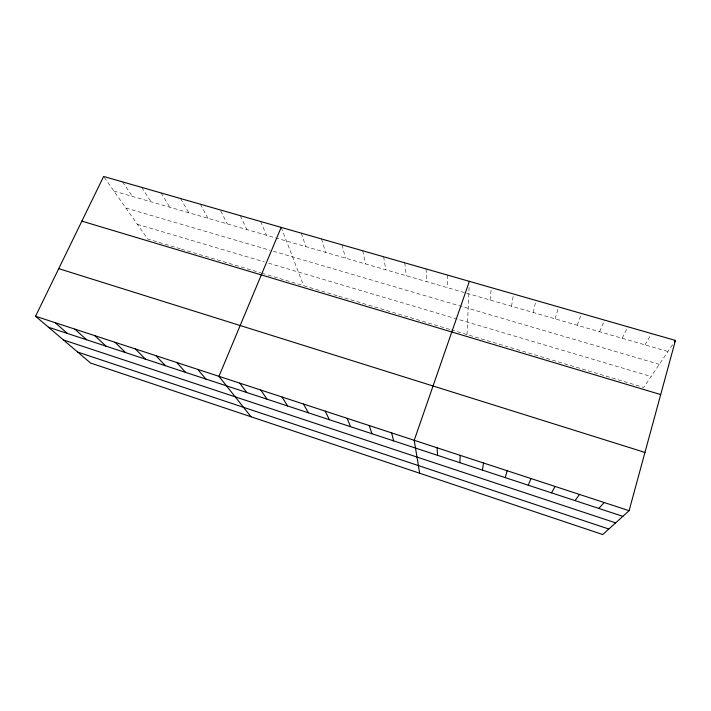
<?xml version="1.0" encoding="UTF-8"?>
<svg xmlns="http://www.w3.org/2000/svg" width="711" height="711" viewBox="0 0 711 711"><rect width="100%" height="100%" fill="white"/><g stroke="black" fill="none" stroke-linecap="round" stroke-linejoin="round"><path stroke-width="0.53" stroke-dasharray="3.56 2.67" d="M467.029 334.57L469.136 286.551M490.075 300.006L491.328 287.644M511.538 306.219L513.529 294.007M533.223 312.502L535.943 300.433M555.113 318.848L558.597 306.93M577.234 325.256L581.482 313.489M599.569 331.726L604.608 320.119M622.134 338.258L627.973 326.82M644.93 344.862L651.587 333.592M672.57 344.702L643.695 387.424L505.077 345.955M113.902 191.046L465.652 292.932M466.709 293.234L667.949 351.527M125.883 208.03L270.18 250.308M273.344 251.241L659.293 364.343M137.383 224.312L264.572 261.995M268.651 263.203L651.072 376.51M180.354 248.806L147.781 239.065L104.224 177.323M181.412 249.126L260.75 272.855M261.781 273.166L266.963 274.722M268.003 275.024L337.867 295.927M338.907 296.238L355.696 301.268M356.744 301.58L450.339 329.575M451.378 329.895L504.019 345.644M122.594 181.909L132.362 196.387M141.747 187.402L150.99 201.782M161.086 192.948L169.796 207.23M180.612 198.547L188.779 212.731M200.333 204.199L207.941 218.277M220.712 210.838L227.28 223.885M240.345 215.673L246.806 229.537M260.653 221.494L266.527 235.252M281.165 227.378L303.686 285.706M301.26 233.137L305.934 246.664M321.559 238.958L325.62 252.369M342.053 244.842L345.493 258.129M362.752 250.77L365.561 263.941M383.647 256.769L385.815 269.807M404.755 262.821L406.265 275.726M426.076 268.927L426.911 281.707M447.61 275.104L447.761 287.751"/><path stroke-width="1.07" d="M459.901 462.701L460.168 455.351M482.449 470.122L483.524 462.994M629.093 510.685L675.45 340.436L103.619 176.47L35.55 316.253L90.573 363.037L602.732 534.53L629.093 510.685L35.55 316.253M505.237 477.623L507.121 470.726M469.358 281.343L414.211 440.296L419.659 473.233M528.255 485.204L530.984 478.547M281.165 227.378L218.944 376.332L251.001 416.762M551.523 492.865L555.104 486.448M674.295 342.142L675.45 340.436M575.039 500.606L579.501 494.438M598.804 508.436L604.154 502.517M81.863 221.139L660.706 394.587M58.737 268.642L644.957 452.427M48.419 327.202L622.827 516.346M63.377 339.92L615.628 522.861M77.668 352.069L608.82 529.02M55.111 322.661L67.438 333.459M74.868 329.14L86.635 339.787M94.821 335.672L106.028 346.168M114.986 342.275L125.607 352.62M135.348 348.95L145.382 359.126M155.922 355.687L165.352 365.703M176.71 362.494L185.527 372.351M197.72 369.373L205.897 379.052M239.758 383.149L246.655 392.472M260.777 390.037L267.025 399.182M282.018 396.996L287.6 405.963M303.481 404.026L308.387 412.807M325.167 411.127L329.38 419.721M347.084 418.308L350.585 426.698M369.222 425.56L372.004 433.754M391.601 432.883L393.636 440.873M437.069 447.779L437.585 455.351"/></g></svg>
